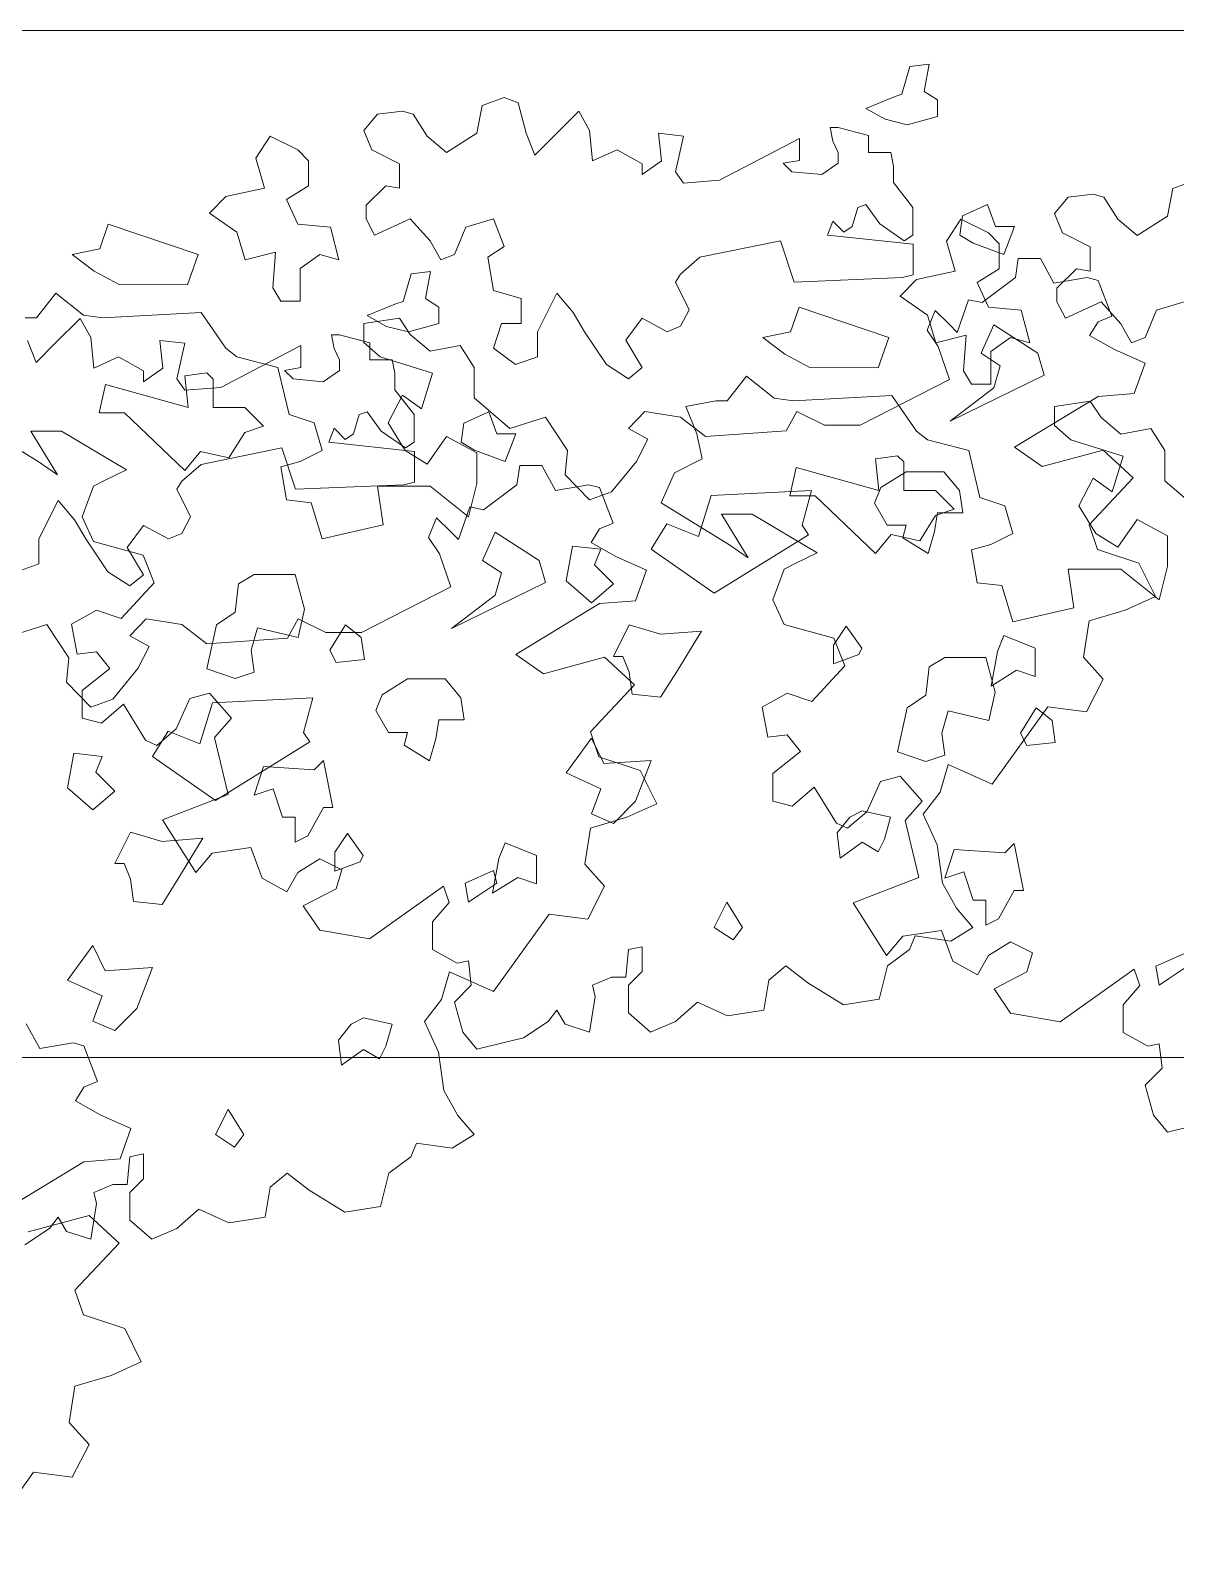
# Model space of a CAD drawing. Header units: inches. Extents: x 5 to 136470, y 9 to 138066.
# Drawn here: x 88889 to 89558, y 125034 to 125922 of the extents above; entities that cross this region are included whole.
import ezdxf

# ---------------------------------------------------------------- set-up
doc = ezdxf.new("R2010")
doc.units = ezdxf.units.IN
doc.header["$MEASUREMENT"] = 0
doc.layers.add('partition', color=253, linetype='Continuous', lineweight=5)
doc.layers.add('TREES', color=72, linetype='Continuous', lineweight=5, transparency=0.05)
doc.styles.add('ROMANS', font='', dxfattribs={"width": 0.8})
doc.styles.get('ROMANS').set_extended_font_data('VNI-Avo')

# ---------------------------------------------------------------- blocks, each defined once
blk = doc.blocks.new('A$C7b2e77e3')
at = {"layer": 'partition'}
for p, q in [((34066.46, 18205.81), (27393.38, 18205.81)), ((34066.46, 17605.81), (27993.38, 17605.81))]:
    blk.add_line(p, q, dxfattribs=at)
at = {"layer": 'TREES'}
for p, q in [((28269.54, 18156.95), (28284.06, 18158.59)), ((28284.06, 18158.59), (28290.37, 18156.95)), ((28327.64, 18145.71), (28330.66, 18161.88)), ((28330.66, 18161.88), (28343.54, 18166.55)), ((28343.54, 18166.55), (28351.76, 18163.53)), ((28351.76, 18163.53), (28356.42, 18145.71)), ((28372.59, 18144.06), (28387.12, 18158.59)), ((28387.12, 18158.59), (28393.42, 18147.35)), ((28261.59, 18147.35), (28269.54, 18156.95)), ((28290.37, 18156.95), (28298.59, 18144.06)), ((28535.58, 18141.05), (28533.93, 18149)), ((28533.93, 18149), (28538.59, 18149)), ((28538.59, 18149), (28556.41, 18144.34)), ((28266.25, 18136.11), (28261.59, 18147.35)), ((28298.59, 18144.06), (28309.83, 18134.46)), ((28309.83, 18134.46), (28327.64, 18145.71)), ((28356.42, 18145.71), (28361.35, 18132.82)), ((28361.35, 18132.82), (28372.59, 18144.06)), ((28393.42, 18147.35), (28395.07, 18129.53)), ((28433.71, 18145.71), (28448.24, 18144.06)), ((28435.36, 18129.53), (28433.71, 18145.71)), ((28448.24, 18144.06), (28443.58, 18123.22)), ((28469.34, 18118.29), (28516.12, 18142.7)), ((28516.12, 18142.7), (28516.12, 18129.81)), ((28538.59, 18134.47), (28535.58, 18141.05)), ((28556.41, 18144.34), (28556.41, 18134.47)), ((28282.42, 18127.88), (28266.25, 18136.11)), ((28395.07, 18129.53), (28409.59, 18136.11)), ((28409.59, 18136.11), (28424.12, 18127.88)), ((28538.59, 18128.16), (28538.59, 18134.47)), ((28556.41, 18134.47), (28569.29, 18134.47)), ((28569.29, 18134.47), (28570.93, 18126.52)), ((28282.42, 18113.63), (28282.42, 18127.88)), ((28424.12, 18121.58), (28435.36, 18129.53)), ((28424.12, 18127.88), (28424.12, 18121.58)), ((28443.58, 18123.22), (28448.24, 18116.64)), ((28516.12, 18129.81), (28506.52, 18128.16)), ((28506.52, 18128.16), (28511.46, 18123.23)), ((28511.46, 18123.23), (28529, 18121.58)), ((28529, 18121.58), (28538.59, 18128.16)), ((28570.93, 18126.52), (28570.93, 18116.92)), ((28262.96, 18103.75), (28274.47, 18115)), ((28274.47, 18115), (28282.42, 18113.63)), ((28448.24, 18116.64), (28469.34, 18118.29)), ((28570.93, 18116.92), (28582.17, 18102.39)), ((29734.05, 18113.4), (29746.94, 18118.06)), ((29664.98, 18098.87), (29672.93, 18108.47)), ((29672.93, 18108.47), (29687.46, 18110.11)), ((29687.46, 18110.11), (29693.76, 18108.47)), ((29693.76, 18108.47), (29701.99, 18095.58)), ((29731.04, 18097.22), (29734.05, 18113.4)), ((28262.96, 18095.8), (28262.96, 18103.75)), ((28267.89, 18086.21), (28262.96, 18095.8)), ((28288.72, 18095.8), (28267.89, 18086.21)), ((28300.23, 18082.92), (28288.72, 18095.8)), ((28337.23, 18095.8), (28321.06, 18090.87)), ((28343.54, 18079.63), (28337.23, 18095.8)), ((28550.1, 18102.39), (28546.81, 18091.15)), ((28554.76, 18104.04), (28550.1, 18102.39)), ((28562.98, 18092.79), (28554.76, 18104.04)), ((28582.17, 18102.39), (28582.17, 18086.21)), ((29669.64, 18087.63), (29664.98, 18098.87)), ((29713.22, 18085.98), (29731.04, 18097.22)), ((28321.06, 18090.87), (28314.49, 18074.96)), ((28535.58, 18094.44), (28532.29, 18086.21)), ((28541.88, 18087.86), (28535.58, 18094.44)), ((28546.81, 18091.15), (28541.88, 18087.86)), ((28577.24, 18082.92), (28562.98, 18092.79)), ((29685.82, 18079.4), (29669.64, 18087.63)), ((29701.99, 18095.58), (29713.22, 18085.98)), ((28306.54, 18071.67), (28300.23, 18082.92)), ((28333.95, 18073.32), (28343.54, 18079.63)), ((28504.88, 18082.92), (28457.83, 18073.32)), ((28512.83, 18058.79), (28504.88, 18082.92)), ((28532.29, 18086.21), (28582.44, 18080.84)), ((28582.17, 18086.21), (28577.24, 18082.92)), ((28582.44, 18080.84), (28582.44, 18063.01)), ((29685.82, 18065.14), (29685.82, 18079.4)), ((28314.49, 18074.96), (28306.54, 18071.67)), ((28337.23, 18053.85), (28333.95, 18073.32)), ((28457.83, 18073.32), (28446.59, 18063.45)), ((28642.19, 18061.37), (28643.83, 18072.61)), ((28643.83, 18072.61), (28656.72, 18072.61)), ((28656.72, 18072.61), (28664.66, 18058.08)), ((28446.59, 18063.45), (28443.58, 18058.79)), ((28576.13, 18061.37), (28512.83, 18058.79)), ((28582.44, 18063.01), (28576.13, 18061.37)), ((28622.73, 18046.83), (28642.19, 18061.37)), ((28664.66, 18058.08), (28684.12, 18061.37)), ((28684.12, 18061.37), (28690.43, 18059.72)), ((29666.36, 18055.27), (29677.87, 18066.51)), ((29677.87, 18066.51), (29685.82, 18065.14)), ((28070.4, 18037.81), (28081.64, 18052.35)), ((28081.64, 18052.35), (28097.81, 18039.46)), ((28353.41, 18049.19), (28337.23, 18053.85)), ((28374.24, 18052.21), (28363, 18029.72)), ((28383.83, 18040.96), (28374.24, 18052.21)), ((28443.58, 18058.79), (28451.53, 18042.61)), ((28690.43, 18059.72), (28698.38, 18038.88)), ((29666.36, 18047.32), (29666.36, 18055.27)), ((28353.41, 18034.66), (28353.41, 18049.19)), ((28451.53, 18042.61), (28446.59, 18033.01)), ((28608.15, 18029.34), (28614.78, 18048.48)), ((28614.78, 18048.48), (28622.73, 18046.83)), ((29671.29, 18037.72), (29666.36, 18047.32)), ((29692.12, 18047.32), (29671.29, 18037.72)), ((29703.63, 18034.43), (29692.12, 18047.32)), ((29740.63, 18047.32), (29724.46, 18042.38)), ((28063.82, 18037.81), (28070.4, 18037.81)), ((28097.81, 18039.46), (28109.05, 18037.81)), ((28109.05, 18037.81), (28166.48, 18040.96)), ((28166.48, 18040.96), (28181.01, 18020.12)), ((28261.59, 18034.66), (28282.42, 18037.67)), ((28261.59, 18023.41), (28261.59, 18034.66)), ((28282.42, 18037.67), (28288.72, 18028.08)), ((28337.23, 18020.12), (28341.89, 18034.66)), ((28341.89, 18034.66), (28353.41, 18034.66)), ((28390.41, 18029.72), (28383.83, 18040.96)), ((28424.12, 18037.67), (28414.53, 18024.79)), ((28438.65, 18029.72), (28424.12, 18037.67)), ((28590.66, 18030.66), (28595.32, 18042.17)), ((28595.32, 18042.17), (28603.54, 18033.95)), ((28603.54, 18033.95), (28608.15, 18029.34)), ((28690.43, 18035.59), (28685.49, 18027.64)), ((28698.38, 18038.88), (28690.43, 18035.59)), ((29081.35, 18023.03), (29095.87, 18037.56)), ((29095.87, 18037.56), (29102.18, 18026.32)), ((29709.93, 18023.19), (29703.63, 18034.43)), ((29724.46, 18042.38), (29717.88, 18026.48)), ((28288.72, 18028.08), (28300.23, 18018.48)), ((28363, 18029.72), (28363, 18015.19)), ((28403.29, 18010.53), (28390.41, 18029.72)), ((28414.53, 18024.79), (28424.12, 18008.88)), ((28446.59, 18033.01), (28438.65, 18029.72)), ((28596.96, 18021.06), (28590.66, 18030.66)), ((28685.49, 18027.64), (28700.02, 18019.41)), ((29102.18, 18026.32), (29103.82, 18008.5)), ((29244.33, 18020.02), (29242.69, 18027.97)), ((29242.69, 18027.97), (29247.35, 18027.97)), ((29247.35, 18027.97), (29265.16, 18023.31)), ((29717.88, 18026.48), (29709.93, 18023.19)), ((28181.01, 18020.12), (28187.31, 18015.19)), ((28271.18, 18015.19), (28261.59, 18023.41)), ((28300.23, 18018.48), (28317.77, 18021.77)), ((28317.77, 18021.77), (28326, 18008.88)), ((28350.12, 18010.53), (28337.23, 18020.12)), ((28603.54, 18001.87), (28596.96, 18021.06)), ((28700.02, 18019.41), (28717.84, 18011.46)), ((29065.18, 18024.68), (29070.11, 18011.79)), ((29070.11, 18011.79), (29081.35, 18023.03)), ((29142.47, 18024.68), (29156.99, 18023.03)), ((29144.11, 18008.5), (29142.47, 18024.68)), ((29156.99, 18023.03), (29152.33, 18002.19)), ((29178.1, 17997.26), (29224.87, 18021.67)), ((29224.87, 18021.67), (29224.87, 18008.78)), ((29247.35, 18013.44), (29244.33, 18020.02)), ((29265.16, 18023.31), (29265.16, 18013.44)), ((28187.31, 18015.19), (28211.43, 18008.88)), ((28211.43, 18008.88), (28218.01, 17981.46)), ((28301.6, 18005.59), (28271.18, 18015.19)), ((28326, 18008.88), (28326, 17991.06)), ((28363, 18015.19), (28350.12, 18010.53)), ((28416.17, 18002.3), (28403.29, 18010.53)), ((28424.12, 18008.88), (28416.17, 18002.3)), ((28717.84, 18011.46), (28711.53, 17993.64)), ((29103.82, 18008.5), (29118.35, 18015.08)), ((29118.35, 18015.08), (29132.87, 18006.85)), ((29132.87, 18000.55), (29144.11, 18008.5)), ((29224.87, 18008.78), (29215.28, 18007.13)), ((29215.28, 18007.13), (29220.21, 18002.2)), ((29237.75, 18000.55), (29247.35, 18007.13)), ((29247.35, 18007.13), (29247.35, 18013.44)), ((29265.16, 18013.44), (29278.04, 18013.44)), ((29278.04, 18013.44), (29279.69, 18005.49)), ((28295.3, 17984.75), (28301.6, 18005.59)), ((28551.47, 17975.16), (28603.54, 18001.87)), ((29132.87, 18006.85), (29132.87, 18000.55)), ((29152.33, 18002.19), (29156.99, 17995.61)), ((29220.21, 18002.2), (29237.75, 18000.55)), ((29279.69, 18005.49), (29279.69, 17995.89)), ((29473.8, 17989.33), (29485.04, 18003.86)), ((29485.04, 18003.86), (29501.21, 17990.97)), ((28275.84, 17976.53), (28284.06, 17992.7)), ((28284.06, 17992.7), (28295.3, 17984.75)), ((28326, 17991.06), (28346.83, 17973.24)), ((28690.43, 17992), (28641.65, 17962.27)), ((28711.53, 17993.64), (28690.43, 17992)), ((29156.99, 17995.61), (29178.1, 17997.26)), ((29279.69, 17995.89), (29290.93, 17981.36)), ((29449.68, 17986.04), (29467.22, 17989.33)), ((29467.22, 17989.33), (29473.8, 17989.33)), ((29501.21, 17990.97), (29512.45, 17989.33)), ((29512.45, 17989.33), (29569.88, 17992.48)), ((29569.88, 17992.48), (29584.4, 17971.64)), ((28218.01, 17981.46), (28232.53, 17976.53)), ((28416.17, 17973.24), (28425.76, 17983.11)), ((28425.76, 17983.11), (28446.59, 17979.82)), ((28508.17, 17971.87), (28514.47, 17983.11)), ((28514.47, 17983.11), (28530.64, 17975.16)), ((29258.86, 17981.36), (29255.57, 17970.12)), ((29263.52, 17983), (29258.86, 17981.36)), ((29271.74, 17971.76), (29263.52, 17983)), ((29290.93, 17981.36), (29290.93, 17965.18)), ((29455.98, 17970.14), (29449.68, 17986.04)), ((29664.98, 17986.17), (29685.82, 17989.19)), ((29664.98, 17974.93), (29664.98, 17986.17)), ((29685.82, 17989.19), (29692.12, 17979.59)), ((28071.37, 17954.04), (28031.76, 17978.31)), ((28067.11, 17971.73), (28082.61, 17946.09)), ((28084.93, 17971.73), (28067.11, 17971.73)), ((28122.9, 17949.11), (28084.93, 17971.73)), ((28232.53, 17976.53), (28237.19, 17960.35)), ((28285.71, 17960.35), (28275.84, 17976.53)), ((28346.83, 17973.24), (28367.66, 17979.82)), ((28367.66, 17979.82), (28380.54, 17960.35)), ((28427.41, 17966.93), (28416.17, 17973.24)), ((28446.59, 17979.82), (28461.12, 17968.58)), ((28461.12, 17968.58), (28508.17, 17971.87)), ((28530.64, 17975.16), (28551.47, 17975.16)), ((29244.33, 17973.41), (29241.04, 17965.18)), ((29250.64, 17966.83), (29244.33, 17973.41)), ((29285.99, 17961.89), (29271.74, 17971.76)), ((29584.4, 17971.64), (29590.71, 17966.71)), ((29674.58, 17966.71), (29664.98, 17974.93)), ((29692.12, 17979.59), (29703.63, 17970)), ((29703.63, 17970), (29721.17, 17973.29)), ((29721.17, 17973.29), (29729.39, 17960.4)), ((28309.83, 17968.58), (28298.59, 17952.4)), ((28327.64, 17958.98), (28309.83, 17968.58)), ((28420.83, 17954.04), (28427.41, 17966.93)), ((29241.04, 17965.18), (29291.19, 17959.8)), ((29255.57, 17970.12), (29250.64, 17966.83)), ((29290.93, 17965.18), (29285.99, 17961.89)), ((29459.27, 17955.6), (29455.98, 17970.14)), ((29590.71, 17966.71), (29614.83, 17960.4)), ((29705, 17957.11), (29674.58, 17966.71)), ((28082.61, 17946.09), (28071.37, 17954.04)), ((28224.31, 17954.04), (28213.07, 17950.75)), ((28237.19, 17960.35), (28224.31, 17954.04)), ((28298.59, 17952.4), (28285.71, 17960.35)), ((28327.64, 17941.16), (28327.64, 17958.98)), ((28380.54, 17960.35), (28379.17, 17946.09)), ((28406.3, 17936.22), (28420.83, 17954.04)), ((28641.65, 17962.27), (28657.82, 17951.03)), ((28657.82, 17951.03), (28693.45, 17960.63)), ((28693.45, 17960.63), (28710.99, 17944.45)), ((29213.63, 17961.89), (29166.59, 17952.29)), ((29221.58, 17937.76), (29213.63, 17961.89)), ((29291.19, 17959.8), (29291.19, 17941.98)), ((29443.1, 17947.38), (29459.27, 17955.6)), ((29614.83, 17960.4), (29621.41, 17932.98)), ((29698.7, 17936.27), (29705, 17957.11)), ((29729.39, 17960.4), (29729.39, 17942.58)), ((28110.02, 17942.8), (28122.9, 17949.11)), ((28213.07, 17950.75), (28216.36, 17931.56)), ((28379.17, 17946.09), (28393.42, 17931.56)), ((29166.59, 17952.29), (29155.35, 17942.42)), ((29350.94, 17940.34), (29352.59, 17951.58)), ((29352.59, 17951.58), (29365.47, 17951.58)), ((29365.47, 17951.58), (29373.42, 17937.05)), ((29435.15, 17929.83), (29443.1, 17947.38)), ((28097.14, 17921.69), (28103.71, 17939.51)), ((28103.71, 17939.51), (28110.02, 17942.8)), ((28269.54, 17939.51), (28300.23, 17939.51)), ((28272.82, 17917.03), (28269.54, 17939.51)), ((28300.23, 17939.51), (28322.71, 17921.69)), ((28322.71, 17921.69), (28327.64, 17941.16)), ((28393.42, 17931.56), (28406.3, 17936.22)), ((28710.99, 17944.45), (28685.23, 17917.03)), ((29155.35, 17942.42), (29152.33, 17937.75)), ((29152.33, 17937.75), (29160.28, 17921.58)), ((29284.89, 17940.34), (29221.58, 17937.76)), ((29291.19, 17941.98), (29284.89, 17940.34)), ((29331.48, 17925.8), (29350.94, 17940.34)), ((29373.42, 17937.05), (29392.88, 17940.34)), ((29392.88, 17940.34), (29399.18, 17938.69)), ((29399.18, 17938.69), (29407.13, 17917.85)), ((29679.24, 17928.04), (29687.46, 17944.22)), ((29687.46, 17944.22), (29698.7, 17936.27)), ((29729.39, 17942.58), (29750.23, 17924.75)), ((28216.36, 17931.56), (28230.89, 17929.91)), ((28230.89, 17929.91), (28237.19, 17908.8)), ((29082.99, 17931.17), (29071.75, 17908.69)), ((29092.58, 17919.93), (29082.99, 17931.17)), ((29316.9, 17908.31), (29323.54, 17927.45)), ((29323.54, 17927.45), (29331.48, 17925.8)), ((29474.77, 17905.56), (29435.15, 17929.83)), ((29621.41, 17932.98), (29635.93, 17928.04)), ((29635.93, 17928.04), (29640.59, 17911.87)), ((29689.1, 17911.87), (29679.24, 17928.04)), ((28103.71, 17907.15), (28097.14, 17921.69)), ((29099.16, 17908.69), (29092.58, 17919.93)), ((29160.28, 17921.58), (29155.35, 17911.98)), ((29299.42, 17909.63), (29304.07, 17921.14)), ((29304.07, 17921.14), (29312.3, 17912.92)), ((29470.51, 17923.25), (29486.01, 17897.61)), ((29488.33, 17923.25), (29470.51, 17923.25)), ((29526.3, 17900.62), (29488.33, 17923.25)), ((29713.22, 17920.09), (29701.99, 17903.91)), ((29731.04, 17910.49), (29713.22, 17920.09)), ((28237.19, 17908.8), (28272.82, 17917.03)), ((28685.23, 17917.03), (28690.16, 17902.5)), ((29132.87, 17916.64), (29123.28, 17903.75)), ((29147.4, 17908.69), (29132.87, 17916.64)), ((29155.35, 17911.98), (29147.4, 17908.69)), ((29305.72, 17900.03), (29299.42, 17909.63)), ((29312.3, 17912.92), (29316.9, 17908.31)), ((29399.18, 17914.56), (29394.25, 17906.61)), ((29407.13, 17917.85), (29399.18, 17914.56)), ((29640.59, 17911.87), (29627.71, 17905.56)), ((29701.99, 17903.91), (29689.1, 17911.87)), ((29731.04, 17892.67), (29731.04, 17910.49)), ((28132.77, 17899.2), (28103.71, 17907.15)), ((28690.16, 17902.5), (28714.28, 17894.55)), ((29071.75, 17908.69), (29071.75, 17894.16)), ((29112.04, 17889.5), (29099.16, 17908.69)), ((29123.28, 17903.75), (29132.87, 17887.85)), ((29394.25, 17906.61), (29408.78, 17898.38)), ((29486.01, 17897.61), (29474.77, 17905.56)), ((29513.42, 17894.32), (29526.3, 17900.62)), ((29627.71, 17905.56), (29616.47, 17902.27)), ((29616.47, 17902.27), (29619.76, 17883.07)), ((28139.07, 17883.03), (28132.77, 17899.2)), ((28714.28, 17894.55), (28723.87, 17875.08)), ((29071.75, 17894.16), (29058.87, 17889.5)), ((29312.3, 17880.83), (29305.72, 17900.03)), ((29408.78, 17898.38), (29426.59, 17890.43)), ((29507.11, 17891.03), (29513.42, 17894.32)), ((29726.11, 17873.2), (29731.04, 17892.67)), ((28119.88, 17862.19), (28139.07, 17883.03)), ((29124.93, 17881.27), (29112.04, 17889.5)), ((29132.87, 17887.85), (29124.93, 17881.27)), ((29426.59, 17890.43), (29420.29, 17872.61)), ((29500.53, 17873.2), (29507.11, 17891.03)), ((29619.76, 17883.07), (29634.29, 17881.43)), ((29672.93, 17891.03), (29703.63, 17891.03)), ((29676.22, 17868.54), (29672.93, 17891.03)), ((29703.63, 17891.03), (29726.11, 17873.2)), ((28723.87, 17875.08), (28706.33, 17867.13)), ((29260.23, 17854.13), (29312.3, 17880.83)), ((29634.29, 17881.43), (29640.59, 17860.32)), ((28090.83, 17858.9), (28105.36, 17867.12)), ((28105.36, 17867.12), (28119.88, 17862.19)), ((28706.33, 17867.13), (28685.23, 17860.82)), ((29399.18, 17870.96), (29350.4, 17841.24)), ((29420.29, 17872.61), (29399.18, 17870.96)), ((29507.11, 17858.67), (29500.53, 17873.2)), ((29640.59, 17860.32), (29676.22, 17868.54)), ((28094.12, 17841.35), (28090.83, 17858.9)), ((28685.23, 17860.82), (28681.94, 17839.71)), ((29055.58, 17852.21), (29076.41, 17858.79)), ((29076.41, 17858.79), (29089.29, 17839.32)), ((29124.93, 17852.21), (29134.52, 17862.08)), ((29134.52, 17862.08), (29155.35, 17858.79)), ((29155.35, 17858.79), (29169.88, 17847.54)), ((29216.92, 17850.84), (29223.23, 17862.08)), ((29223.23, 17862.08), (29239.4, 17854.13)), ((29536.16, 17850.72), (29507.11, 17858.67)), ((29136.16, 17845.9), (29124.93, 17852.21)), ((29169.88, 17847.54), (29216.92, 17850.84)), ((29239.4, 17854.13), (29260.23, 17854.13)), ((29542.47, 17834.54), (29536.16, 17850.72)), ((28105.36, 17842.72), (28094.12, 17841.35)), ((28113.31, 17833.12), (28105.36, 17842.72)), ((28681.94, 17839.71), (28693.45, 17826.82)), ((29089.29, 17839.32), (29087.92, 17825.06)), ((29129.59, 17833.01), (29136.16, 17845.9)), ((29350.4, 17841.24), (29366.57, 17830)), ((29366.57, 17830), (29402.2, 17839.6)), ((29402.2, 17839.6), (29419.75, 17823.42)), ((28097.14, 17820.23), (28113.31, 17833.12)), ((29115.06, 17815.19), (29129.59, 17833.01)), ((29523.28, 17813.7), (29542.47, 17834.54)), ((28693.45, 17826.82), (28683.58, 17807.63)), ((29087.92, 17825.06), (29102.18, 17810.53)), ((29419.75, 17823.42), (29393.98, 17796)), ((28097.14, 17804.06), (28097.14, 17820.23)), ((28121.26, 17812.28), (28108.37, 17801.04)), ((28134.14, 17791.17), (28121.26, 17812.28)), ((28159.9, 17815.57), (28151.95, 17797.75)), ((28171.41, 17818.59), (28159.9, 17815.57)), ((28184.29, 17804.06), (28171.41, 17818.59)), ((29102.18, 17810.53), (29115.06, 17815.19)), ((29494.23, 17810.41), (29508.76, 17818.64)), ((29508.76, 17818.64), (29523.28, 17813.7)), ((28108.37, 17801.04), (28097.14, 17804.06)), ((28174.43, 17792.81), (28184.29, 17804.06)), ((28661.11, 17810.64), (28628.59, 17765.39)), ((28683.58, 17807.63), (28661.11, 17810.64)), ((29497.52, 17792.86), (29494.23, 17810.41)), ((28151.95, 17797.75), (28140.72, 17788.15)), ((29393.98, 17796), (29398.92, 17781.47)), ((29508.76, 17794.23), (29497.52, 17792.86)), ((29516.7, 17784.64), (29508.76, 17794.23)), ((28140.72, 17788.15), (28134.14, 17791.17)), ((28182.38, 17759.36), (28174.43, 17792.81)), ((28602.82, 17776.91), (28598.16, 17760.73)), ((28628.59, 17765.39), (28602.82, 17776.91)), ((29398.92, 17781.47), (29423.03, 17773.52)), ((29500.53, 17771.75), (29516.7, 17784.64)), ((29423.03, 17773.52), (29432.63, 17754.05)), ((29500.53, 17755.57), (29500.53, 17771.75)), ((29574.81, 17770.11), (29563.3, 17767.09)), ((29587.69, 17755.57), (29574.81, 17770.11)), ((28144, 17744.56), (28182.38, 17759.36)), ((28598.16, 17760.73), (28588.3, 17747.85)), ((29524.65, 17763.8), (29511.77, 17752.56)), ((29537.54, 17742.69), (29524.65, 17763.8)), ((29563.3, 17767.09), (29555.35, 17749.27)), ((29432.63, 17754.05), (29415.09, 17746.1)), ((29511.77, 17752.56), (29500.53, 17755.57)), ((29577.83, 17744.33), (29587.69, 17755.57)), ((28163.46, 17713.85), (28144, 17744.56)), ((28588.3, 17747.85), (28596.52, 17730.02)), ((29415.09, 17746.1), (29393.98, 17739.79)), ((29544.11, 17739.67), (29537.54, 17742.69)), ((29555.35, 17749.27), (29544.11, 17739.67)), ((29585.77, 17710.88), (29577.83, 17744.33)), ((29393.98, 17739.79), (29390.69, 17718.68)), ((28173.06, 17725.09), (28163.46, 17713.85)), ((28195.53, 17728.38), (28173.06, 17725.09)), ((28202.11, 17710.56), (28195.53, 17728.38)), ((28596.52, 17730.02), (28599.53, 17707.54)), ((28235.82, 17721.8), (28222.94, 17713.85)), ((28248.71, 17715.49), (28235.82, 17721.8)), ((28245.42, 17704.25), (28248.71, 17715.49)), ((29390.69, 17718.68), (29402.2, 17705.79)), ((28216.64, 17702.6), (28202.11, 17710.56)), ((28222.94, 17713.85), (28216.64, 17702.6)), ((28308.18, 17705.89), (28264.88, 17675.18)), ((28311.47, 17696.3), (28308.18, 17705.89)), ((28599.53, 17707.54), (28607.76, 17693.01)), ((29402.2, 17705.79), (29392.34, 17686.6)), ((29547.4, 17696.07), (29585.77, 17710.88)), ((28226.23, 17694.38), (28245.42, 17704.25)), ((28235.82, 17680.12), (28226.23, 17694.38)), ((28301.6, 17685.05), (28311.47, 17696.3)), ((28607.76, 17693.01), (28617.35, 17681.76)), ((29369.86, 17689.61), (29337.34, 17644.36)), ((29392.34, 17686.6), (29369.86, 17689.61)), ((29566.86, 17665.36), (29547.4, 17696.07)), ((28264.88, 17675.18), (28235.82, 17680.12)), ((28301.6, 17668.88), (28301.6, 17685.05)), ((28617.35, 17681.76), (28604.47, 17673.81)), ((29598.93, 17679.89), (29576.46, 17676.6)), ((29605.51, 17662.07), (29598.93, 17679.89)), ((28424.12, 17670.52), (28416.17, 17668.88)), ((28424.12, 17655.99), (28424.12, 17670.52)), ((28583.64, 17676.83), (28580.35, 17668.88)), ((28604.47, 17673.81), (28583.64, 17676.83)), ((29576.46, 17676.6), (29566.86, 17665.36)), ((29639.22, 17673.31), (29626.34, 17665.36)), ((29652.1, 17667.01), (29639.22, 17673.31)), ((28316.13, 17660.93), (28301.6, 17668.88)), ((28322.71, 17662.3), (28316.13, 17660.93)), ((28324.35, 17648.04), (28322.71, 17662.3)), ((28416.17, 17668.88), (28414.53, 17652.7)), ((28580.35, 17668.88), (28567.47, 17659.28)), ((29620.03, 17654.12), (29605.51, 17662.07)), ((29626.34, 17665.36), (29620.03, 17654.12)), ((29648.81, 17655.77), (29652.1, 17667.01)), ((28406.3, 17652.7), (28395.07, 17648.04)), ((28414.53, 17652.7), (28406.3, 17652.7)), ((28416.17, 17648.04), (28424.12, 17655.99)), ((28507.99, 17659.28), (28498.12, 17651.05)), ((28520.87, 17649.41), (28507.99, 17659.28)), ((28567.47, 17659.28), (28562.53, 17639.81)), ((29311.58, 17655.88), (29306.92, 17639.7)), ((29337.34, 17644.36), (29311.58, 17655.88)), ((29629.63, 17645.89), (29648.81, 17655.77)), ((29711.58, 17657.41), (29668.27, 17626.7)), ((29714.87, 17647.81), (29711.58, 17657.41)), ((28314.49, 17638.17), (28324.35, 17648.04)), ((28395.07, 17648.04), (28396.71, 17641.46)), ((28416.17, 17631.86), (28416.17, 17648.04)), ((28498.12, 17651.05), (28495.11, 17633.51)), ((28541.7, 17636.52), (28520.87, 17649.41)), ((29639.22, 17631.64), (29629.63, 17645.89)), ((29705, 17636.57), (29714.87, 17647.81)), ((28319.42, 17620.62), (28314.49, 17638.17)), ((28396.71, 17641.46), (28393.42, 17620.62)), ((28456.46, 17638.17), (28443.58, 17626.92)), ((28474, 17630.22), (28456.46, 17638.17)), ((28562.53, 17639.81), (28541.7, 17636.52)), ((29306.92, 17639.7), (29297.05, 17626.81)), ((29705, 17620.39), (29705, 17636.57)), ((28064.34, 17625.54), (28072.29, 17611.01)), ((28369.3, 17626.92), (28354.78, 17617.33)), ((28374.24, 17633.51), (28369.3, 17626.92)), ((28379.17, 17625.28), (28374.24, 17633.51)), ((28429.05, 17620.62), (28416.17, 17631.86)), ((28443.58, 17626.92), (28429.05, 17620.62)), ((28495.11, 17633.51), (28474, 17630.22)), ((29297.05, 17626.81), (29305.27, 17608.99)), ((29668.27, 17626.7), (29639.22, 17631.64)), ((28327.64, 17610.75), (28319.42, 17620.62)), ((28354.78, 17617.33), (28327.64, 17610.75)), ((28393.42, 17620.62), (28379.17, 17625.28)), ((29719.53, 17612.44), (29705, 17620.39)), ((28072.29, 17611.01), (28091.75, 17614.3)), ((28091.75, 17614.3), (28098.05, 17612.65)), ((28098.05, 17612.65), (28106, 17591.81)), ((29305.27, 17608.99), (29308.29, 17586.51)), ((29726.11, 17613.81), (29719.53, 17612.44)), ((29727.75, 17599.55), (29726.11, 17613.81)), ((29717.88, 17589.68), (29727.75, 17599.55)), ((28106, 17591.81), (28098.05, 17588.52)), ((28098.05, 17588.52), (28093.12, 17580.57)), ((29308.29, 17586.51), (29316.51, 17571.98)), ((29722.82, 17572.13), (29717.88, 17589.68)), ((28093.12, 17580.57), (28107.64, 17572.34)), ((28107.64, 17572.34), (28125.46, 17564.39)), ((29731.04, 17562.26), (29722.82, 17572.13)), ((28125.46, 17564.39), (28119.16, 17546.57)), ((29316.51, 17571.98), (29326.1, 17560.73)), ((29758.17, 17568.84), (29731.04, 17562.26)), ((29292.39, 17555.8), (29289.1, 17547.85)), ((29313.22, 17552.78), (29292.39, 17555.8)), ((29326.1, 17560.73), (29313.22, 17552.78)), ((28119.16, 17546.57), (28098.05, 17544.92)), ((29124.93, 17547.85), (29123.28, 17531.67)), ((29132.87, 17549.49), (29124.93, 17547.85)), ((29132.87, 17534.96), (29132.87, 17549.49)), ((29289.1, 17547.85), (29276.22, 17538.25)), ((28098.05, 17544.92), (28049.27, 17515.2)), ((29216.74, 17538.25), (29206.88, 17530.02)), ((29229.63, 17528.38), (29216.74, 17538.25)), ((29276.22, 17538.25), (29271.29, 17518.78)), ((29115.06, 17531.67), (29103.82, 17527.01)), ((29123.28, 17531.67), (29115.06, 17531.67)), ((29124.93, 17527.01), (29132.87, 17534.96)), ((29206.88, 17530.02), (29203.86, 17512.47)), ((29250.46, 17515.49), (29229.63, 17528.38)), ((29105.47, 17520.43), (29102.18, 17499.59)), ((29103.82, 17527.01), (29105.47, 17520.43)), ((29124.93, 17510.83), (29124.93, 17527.01)), ((28065.44, 17503.96), (28101.07, 17513.56)), ((28101.07, 17513.56), (28118.61, 17497.38)), ((29082.99, 17512.47), (29078.06, 17505.89)), ((29087.92, 17504.25), (29082.99, 17512.47)), ((29137.81, 17499.59), (29124.93, 17510.83)), ((29165.22, 17517.14), (29152.33, 17505.89)), ((29182.76, 17509.18), (29165.22, 17517.14)), ((29203.86, 17512.47), (29182.76, 17509.18)), ((29271.29, 17518.78), (29250.46, 17515.49)), ((29078.06, 17505.89), (29063.53, 17496.3)), ((29102.18, 17499.59), (29087.92, 17504.25)), ((29152.33, 17505.89), (29137.81, 17499.59)), ((28118.61, 17497.38), (28092.85, 17469.96)), ((28092.85, 17469.96), (28097.78, 17455.43)), ((28097.78, 17455.43), (28121.9, 17447.48)), ((28121.9, 17447.48), (28131.5, 17428.01)), ((28131.5, 17428.01), (28113.96, 17420.06)), ((28092.85, 17413.75), (28089.56, 17392.64)), ((28113.96, 17420.06), (28092.85, 17413.75)), ((28089.56, 17392.64), (28101.07, 17379.75)), ((28101.07, 17379.75), (28091.21, 17360.56)), ((28068.73, 17363.57), (28036.21, 17318.32)), ((28091.21, 17360.56), (28068.73, 17363.57))]:
    blk.add_line(p, q, dxfattribs=at)
for points in [[(28566, 18153.94), (28578.88, 18150.65), (28596.7, 18155.58), (28596.7, 18165.18), (28588.75, 18170.12), (28591.76, 18186.02), (28580.53, 18184.65), (28575.87, 18168.47), (28570.93, 18166.83), (28554.76, 18160.25)], [(28208.41, 18055.5), (28213.07, 18047.54), (28224.31, 18047.54), (28224.31, 18066.74), (28235.82, 18074.96), (28247.06, 18071.67), (28242.13, 18090.87), (28222.94, 18092.51), (28216.36, 18107.04), (28229.24, 18115), (28229.24, 18129.53), (28222.94, 18136.11), (28206.77, 18144.06), (28198.55, 18131.17), (28203.48, 18113.63), (28181.01, 18108.69), (28171.41, 18099.09), (28187.31, 18087.85), (28192.24, 18071.67), (28210.06, 18076.33)], [(28617.53, 18081.55), (28635.34, 18074.97), (28641.65, 18091.15), (28630.41, 18091.15), (28625.75, 18104.04), (28611.22, 18097.45), (28609.58, 18086.21)], [(28118.64, 18057.28), (28158.53, 18057.14), (28164.83, 18074.96), (28112.34, 18092.65), (28107.4, 18078.12), (28091.23, 18074.83), (28104.11, 18065.23)], [(29611.81, 18007.01), (29616.47, 17999.06), (29627.71, 17999.06), (29627.71, 18018.25), (29639.22, 18026.48), (29650.46, 18023.19), (29645.52, 18042.38), (29626.34, 18044.03), (29619.76, 18058.56), (29632.64, 18066.51), (29632.64, 18081.05), (29626.34, 18087.63), (29610.17, 18095.58), (29601.95, 18082.69), (29606.88, 18065.14), (29584.4, 18060.21), (29574.81, 18050.61), (29590.71, 18039.37), (29595.64, 18023.19), (29613.46, 18027.85)], [(29274.75, 18032.91), (29287.64, 18029.62), (29305.45, 18034.55), (29305.45, 18044.15), (29297.5, 18049.09), (29300.52, 18064.99), (29289.28, 18063.62), (29284.62, 18047.44), (29279.69, 18045.8), (29263.52, 18039.21)], [(29522.04, 18008.8), (29561.93, 18008.66), (29568.23, 18026.48), (29515.74, 18044.17), (29510.8, 18029.64), (29494.63, 18026.35), (29507.51, 18016.75)], [(28655.23, 18017.23), (28658.91, 18004.34), (28604.03, 17977.44), (28629.47, 17996.98), (28633.15, 18009.87), (28622.11, 18017.23), (28629.47, 18033.8)], [(28192.01, 17970.86), (28182.81, 17956.13), (28166.25, 17959.81), (28157.05, 17948.76), (28121.7, 17982.43), (28106.98, 17982.43), (28110.66, 17999), (28158.89, 17985.58), (28157.05, 18004), (28169.93, 18005.84), (28173.61, 18002.15), (28173.61, 17985.58), (28192.01, 17985.58), (28203.06, 17974.54)], [(29326.28, 17960.52), (29344.1, 17953.94), (29350.4, 17970.12), (29339.16, 17970.12), (29334.51, 17983), (29319.98, 17976.42), (29318.33, 17965.18)], [(29595.41, 17922.37), (29586.21, 17907.64), (29569.65, 17911.33), (29560.45, 17900.28), (29525.1, 17933.95), (29510.38, 17933.95), (29514.06, 17950.52), (29562.29, 17937.1), (29560.45, 17955.51), (29573.33, 17957.35), (29577.01, 17953.67), (29577.01, 17937.1), (29595.41, 17937.1), (29606.45, 17926.05)], [(28578.26, 17916.69), (28567.22, 17916.69), (28559.86, 17929.58), (28563.54, 17938.78), (28578.26, 17947.99), (28600.35, 17947.99), (28609.55, 17936.94), (28611.39, 17924.05), (28596.66, 17924.05), (28594.82, 17913.01), (28591.14, 17900.12), (28576.42, 17909.32)], [(28438.61, 17917.47), (28429.41, 17902.74), (28466.22, 17876.96), (28521.21, 17911.17), (28517.53, 17916.69), (28523.05, 17936.94), (28464.38, 17934.04), (28457.02, 17910.1)], [(29363.99, 17896.2), (29367.67, 17883.31), (29312.78, 17856.41), (29338.22, 17875.95), (29341.9, 17888.84), (29330.86, 17896.2), (29338.22, 17912.77)], [(28383.4, 17904.58), (28379.72, 17884.33), (28394.45, 17871.44), (28407.33, 17882.49), (28396.29, 17893.53), (28399.97, 17902.74)], [(28226.98, 17867.76), (28223.3, 17851.19), (28199.38, 17856.71), (28195.7, 17843.82), (28197.54, 17830.94), (28186.49, 17827.26), (28169.93, 17832.78), (28175.45, 17858.55), (28186.49, 17865.92), (28188.33, 17882.49), (28197.54, 17888.01), (28221.46, 17888.01)], [(28260.11, 17851.19), (28261.95, 17838.3), (28245.38, 17836.46), (28241.7, 17843.82), (28250.9, 17858.55)], [(28444.13, 17830.94), (28434.93, 17816.21), (28418.37, 17818.05), (28416.53, 17830.94), (28412.85, 17840.14), (28407.33, 17840.14), (28416.53, 17858.55), (28434.93, 17853.03), (28458.86, 17854.87)], [(28550.66, 17841.21), (28552.5, 17844.89), (28543.3, 17857.78), (28535.94, 17846.73), (28535.94, 17835.68)], [(28653.71, 17844.89), (28653.71, 17828.32), (28642.67, 17832), (28627.95, 17822.8), (28631.63, 17843.05), (28635.31, 17852.25)], [(29630.38, 17819.27), (29626.7, 17802.71), (29602.77, 17808.23), (29599.09, 17795.34), (29600.93, 17782.45), (29589.89, 17778.77), (29573.33, 17784.29), (29578.85, 17810.07), (29589.89, 17817.43), (29591.73, 17834), (29600.93, 17839.53), (29624.86, 17839.53)], [(29287.02, 17795.66), (29275.97, 17795.66), (29268.61, 17808.55), (29272.29, 17817.75), (29287.02, 17826.96), (29309.1, 17826.96), (29318.3, 17815.91), (29320.14, 17803.02), (29305.42, 17803.02), (29303.58, 17791.98), (29299.9, 17779.09), (29285.18, 17788.29)], [(29147.37, 17796.43), (29138.17, 17781.71), (29174.97, 17755.93), (29229.97, 17790.13), (29226.29, 17795.66), (29231.81, 17815.91), (29173.13, 17813), (29165.77, 17789.07)], [(29663.5, 17802.71), (29665.34, 17789.82), (29648.78, 17787.98), (29645.1, 17795.34), (29654.3, 17810.07)], [(28420.21, 17755.45), (28407.33, 17742.57), (28394.45, 17748.09), (28399.97, 17762.82), (28379.72, 17772.02), (28394.45, 17792.28), (28401.81, 17777.55), (28429.41, 17779.39)], [(28228.82, 17735.2), (28221.46, 17731.52), (28221.46, 17746.25), (28214.1, 17746.25), (28208.58, 17762.82), (28197.54, 17759.14), (28203.06, 17775.71), (28232.5, 17773.86), (28238.02, 17779.39), (28243.54, 17751.77), (28238.02, 17751.77)], [(29092.16, 17783.55), (29088.48, 17763.3), (29103.2, 17750.41), (29116.08, 17761.46), (29105.04, 17772.5), (29108.72, 17781.71)], [(28537.99, 17737.04), (28539.83, 17722.32), (28552.71, 17731.52), (28561.91, 17726), (28565.59, 17733.36), (28569.27, 17746.25), (28552.71, 17749.93), (28545.35, 17746.25)], [(29152.89, 17709.91), (29143.69, 17695.18), (29127.12, 17697.02), (29125.28, 17709.91), (29121.6, 17719.11), (29116.08, 17719.11), (29125.28, 17737.52), (29143.69, 17732), (29167.61, 17733.84)], [(29259.41, 17720.18), (29261.25, 17723.86), (29252.05, 17736.74), (29244.69, 17725.7), (29244.69, 17714.65)], [(29362.47, 17723.86), (29362.47, 17707.29), (29351.43, 17710.97), (29336.7, 17701.76), (29340.38, 17722.02), (29344.07, 17731.22)], [(29632.22, 17686.72), (29624.86, 17683.04), (29624.86, 17697.77), (29617.5, 17697.77), (29611.98, 17714.34), (29600.93, 17710.65), (29606.45, 17727.22), (29635.9, 17725.38), (29641.42, 17730.9), (29646.94, 17703.29), (29641.42, 17703.29)], [(28328.2, 17700.22), (28322.68, 17696.54), (28320.83, 17707.59), (28337.4, 17714.95), (28339.24, 17707.59)], [(28466.22, 17681.81), (28477.26, 17674.45), (28482.78, 17681.81), (28473.58, 17696.54)], [(29128.97, 17634.42), (29116.08, 17621.54), (29103.2, 17627.06), (29108.72, 17641.79), (29088.48, 17650.99), (29103.2, 17671.24), (29110.56, 17656.52), (29138.17, 17658.36)], [(29731.59, 17651.74), (29726.07, 17648.06), (29724.23, 17659.1), (29740.8, 17666.47), (29742.64, 17659.1)], [(29246.74, 17616.01), (29248.58, 17601.28), (29261.47, 17610.49), (29270.67, 17604.97), (29274.35, 17612.33), (29278.03, 17625.22), (29261.47, 17628.9), (29254.1, 17625.22)], [(29174.97, 17560.78), (29186.01, 17553.42), (29191.54, 17560.78), (29182.33, 17575.51)]]:
    blk.add_lwpolyline(points, close=True, dxfattribs=at)
at = {"color": 0, "linetype": 'ByBlock', "style": 'ROMANS'}
for tag, p in [('+1200', (24241.22, 16553.92)), ('+00', (29332.08, 8469.38))]:
    blk.add_attdef(tag, p, '', height=132.17, dxfattribs=at)

msp = doc.modelspace()

# ---------------------------------------------------------------- block references
for p in [(59821.99, 107716.13), (60821.99, 107716.13)]:
    msp.add_blockref('A$C7b2e77e3', p)

doc.saveas('drawing.dxf')
